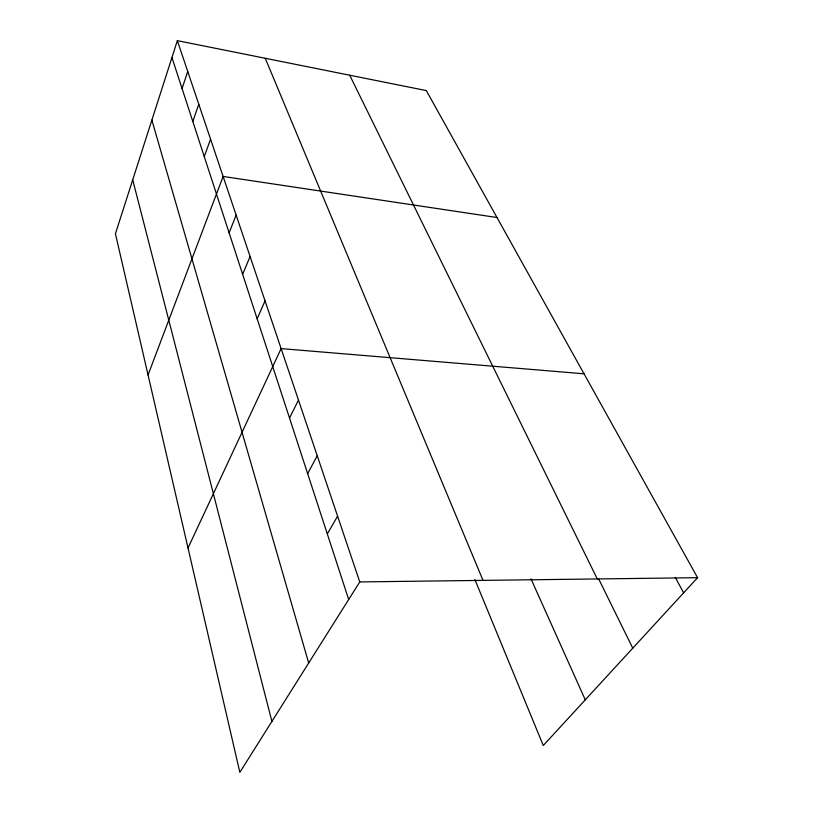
<?xml version="1.0" encoding="UTF-8"?>
<svg xmlns="http://www.w3.org/2000/svg" width="813" height="813" viewBox="0 0 813 813"><rect width="100%" height="100%" fill="white"/><g stroke="black" fill="none" stroke-linecap="round" stroke-linejoin="round"><path stroke-width="1.22" d="M177.356 40.65L115.426 233.738L239.845 772.35L359.753 581.925L177.356 40.65L426.307 90.578L697.574 577.687L543.287 745.501L474.894 579.527M182.061 88.546L187.742 71.473M192.813 121.513L198.789 104.247M204.256 156.604L210.557 139.165M148.047 374.976L223.118 176.441L497.007 217.518M229.114 232.843L236.146 215.11M242.65 274.327L250.089 256.481M257.152 318.798L265.048 300.871M188.016 548.003L281.125 348.604L584.039 373.797M289.519 418.055L298.473 400.077M307.66 473.674L317.233 455.747M327.314 533.948L337.588 516.153M359.753 581.925L697.574 577.687M675.247 577.352L683.652 592.84M598.673 578.937L632.768 648.174M349.702 75.213L597.281 578.947M530.96 578.785L585.269 699.841M265.262 58.282L483.013 580.38M171.95 57.53L348.686 599.496M151.879 120.08L308.686 663.022M132.712 179.825L271.908 721.436"/></g></svg>
